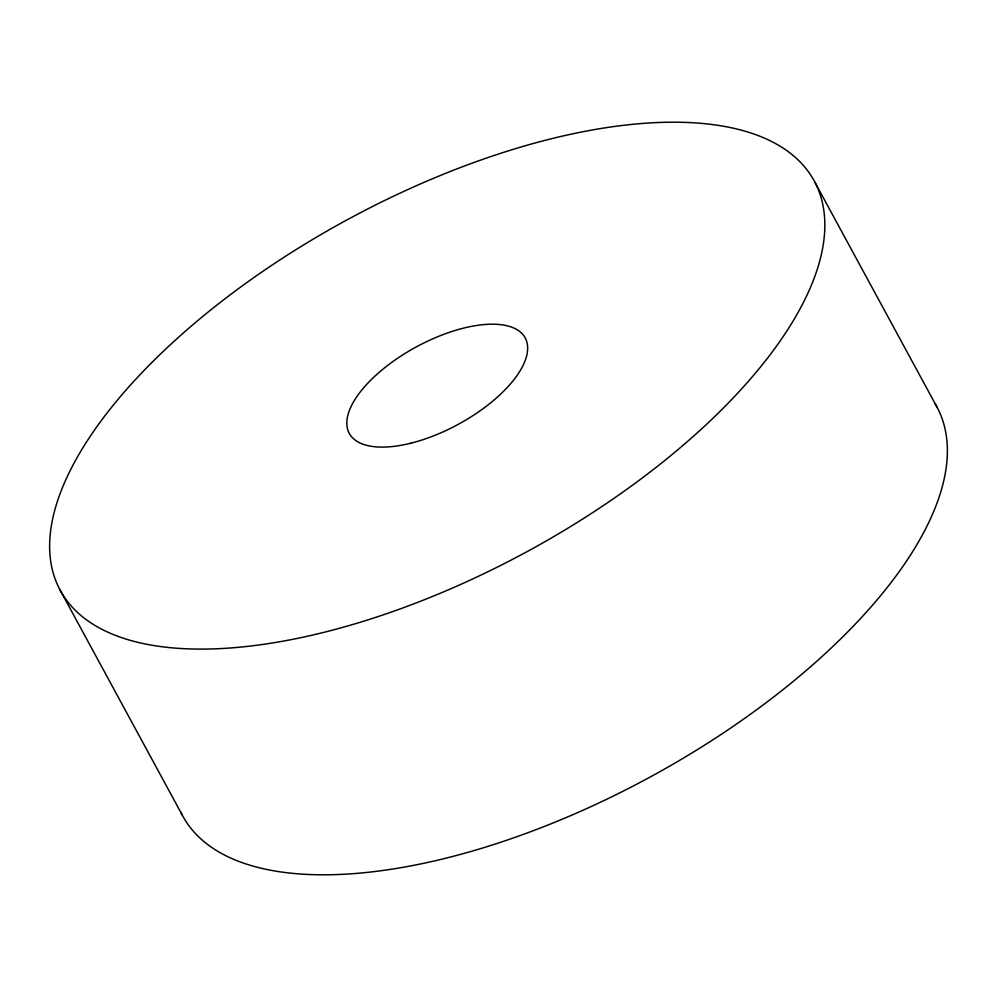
<?xml version="1.0" encoding="UTF-8"?>
<svg xmlns="http://www.w3.org/2000/svg" width="997" height="997" viewBox="0 0 997 997"><rect width="100%" height="100%" fill="white"/><g stroke="black" fill="none" stroke-linecap="round" stroke-linejoin="round"><path stroke-width="1.5" d="M814.848 182.115A428.984 188.732 -28.5 0 1 324.125 632.285A428.984 188.732 -28.5 0 1 172.705 342.544A428.984 188.732 -28.5 0 1 814.848 182.115L937.392 407.823M59.608 589.177L182.152 814.885M935.223 403.935A428.984 188.732 -28.5 0 1 648.673 777.834A428.984 188.732 -28.5 0 1 180.831 812.231M410.839 443.191A100.099 44.042 -28.5 0 0 525.332 338.157A100.099 44.042 -28.5 0 0 375.508 375.595A100.099 44.042 -28.5 0 0 410.839 443.191"/></g></svg>
